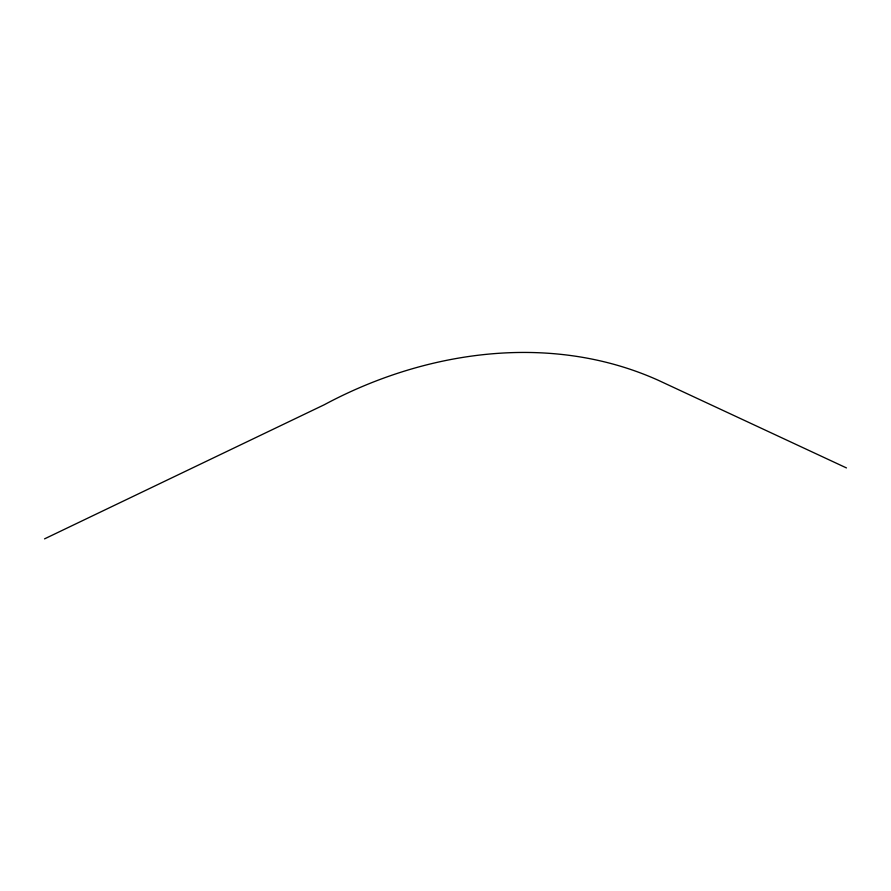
<?xml version="1.0" encoding="UTF-8"?>
<svg xmlns="http://www.w3.org/2000/svg" width="891" height="891" viewBox="0 0 891 891"><rect width="100%" height="100%" fill="white"/><g stroke="black" fill="none" stroke-linecap="round" stroke-linejoin="round"><path stroke-width="1.34" d="M44.55 538.866L324.224 404.77C425.341 350.441 550.905 332.154 658.059 380.179L846.45 467.92"/></g></svg>
